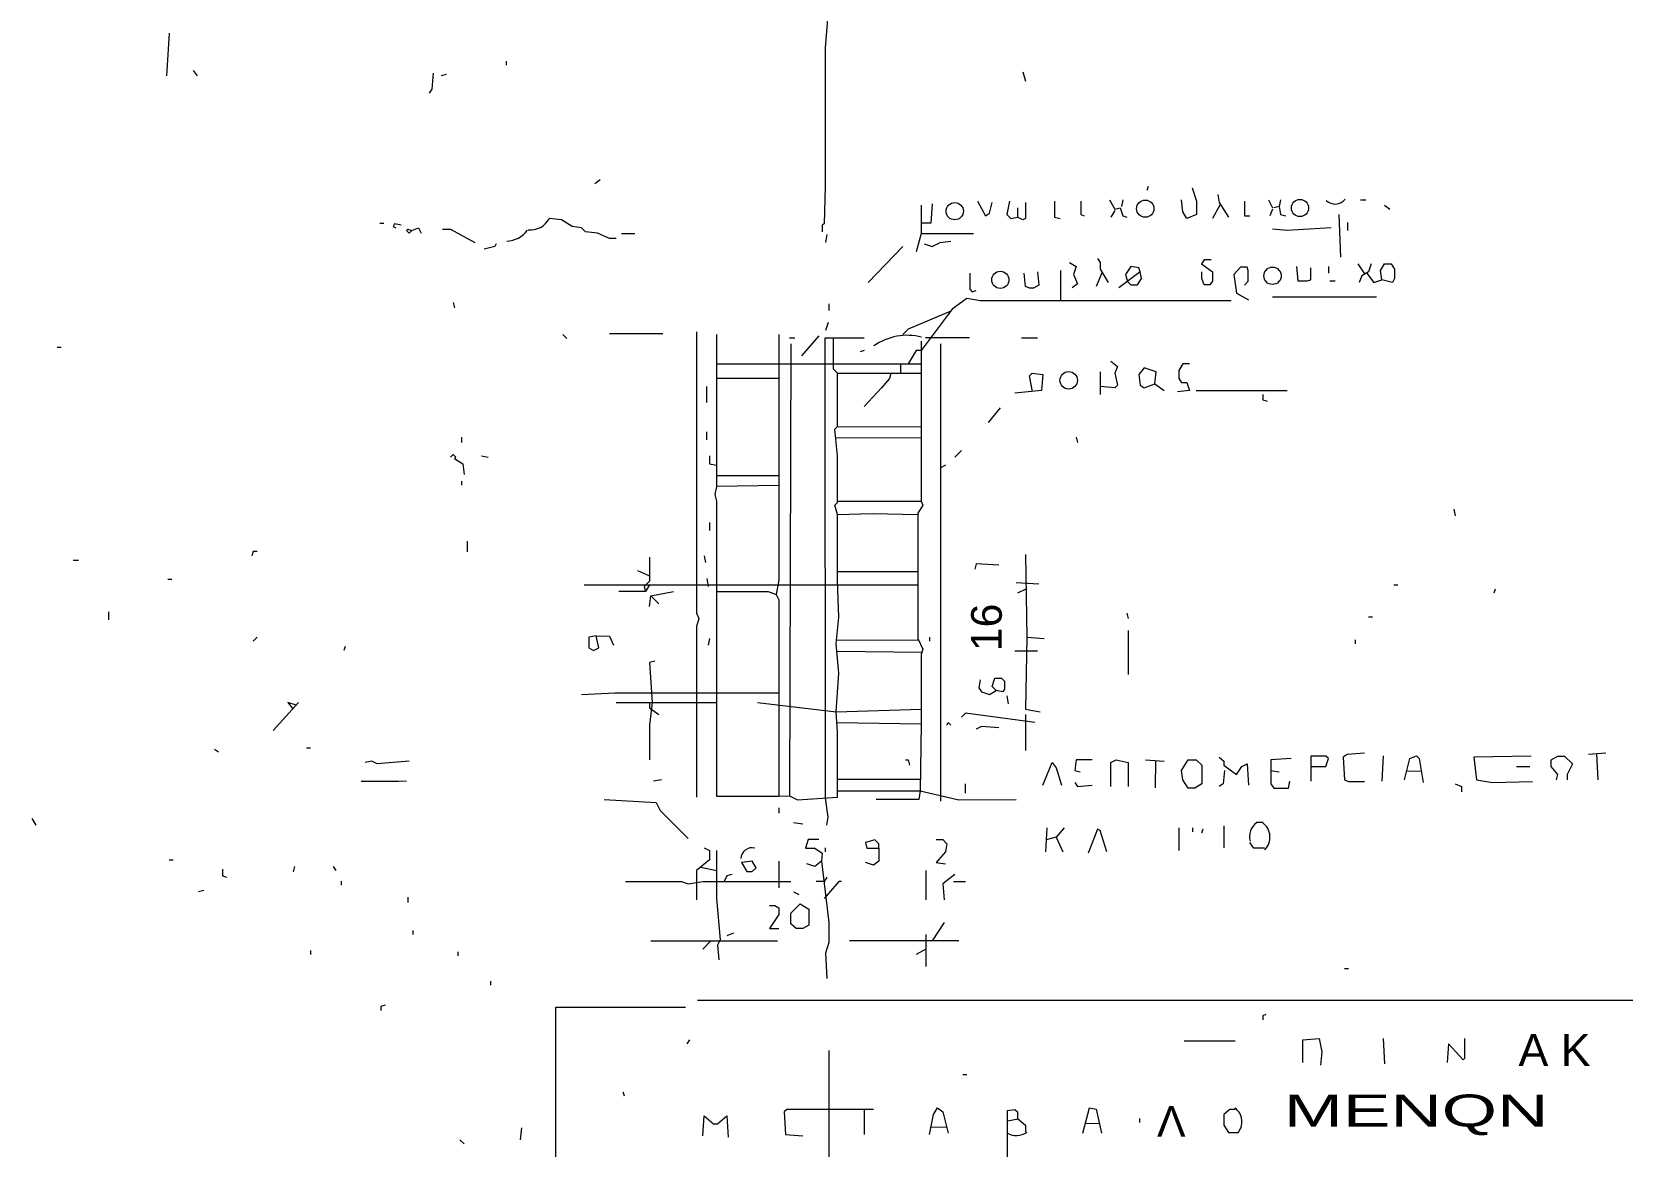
# Model space of a CAD drawing. Header units: metres. Extents: x 0.1 to 48.1, y 1.3 to 34.5.
# Drawn here: x 33 to 40.92, y 12.33 to 17.88 of the extents above; entities that cross this region are included whole.
import ezdxf

# ---------------------------------------------------------------- set-up
doc = ezdxf.new("R2010")
doc.units = ezdxf.units.M
doc.linetypes.add('DASHDOT', pattern=[1, 0.5, -0.25, 0, -0.25])
for name, color, linetype, lineweight in [('P2D_AXONES', 1, 'DASHDOT', 13), ('P2D_GRAMMES', 7, 'Continuous', 18), ('P2D_MIKRA', 8, 'Continuous', 13), ('P2D_TOXA', 7, 'Continuous', 18)]:
    doc.layers.add(name, color=color, linetype=linetype, lineweight=lineweight)
doc.layers.add('P2D_KEIMENA', color=7, linetype='Continuous')
doc.styles.add('ARIAL', font='arial.ttf')

msp = doc.modelspace()

# ---------------------------------------------------------------- linework, layer by layer
at = {"layer": 'P2D_AXONES'}
msp.add_lwpolyline([(35.909084, 14.538133), (36.613901, 14.538133), (37.006204, 14.491963), (37.429348, 14.505262)], dxfattribs=at)
at = {"layer": 'P2D_GRAMMES'}
for p, q in [((33.681597, 17.876414), (33.668298, 17.663639)), ((38.920552, 17.022498), (38.881283, 16.952173)), ((39.511973, 16.97212), (39.519607, 16.759346)), ((37.338665, 16.812539), (37.165785, 16.63301)), ((37.429348, 16.877229), (37.405157, 16.785942)), ((38.12429, 16.692853), (38.12429, 16.540825)), ((38.332243, 16.683933), (38.302801, 16.613063)), ((38.522225, 16.686204), (38.415838, 16.606414)), ((39.699136, 16.560121), (39.180497, 16.560121)), ((35.875838, 16.378252), (36.141806, 16.378252)), ((36.919764, 16.367042), (36.833325, 16.267304)), ((37.671126, 16.357873), (37.451702, 16.357873)), ((36.780084, 16.327147), (36.773482, 14.073063)), ((37.526596, 16.327147), (37.526596, 14.046466)), ((36.410064, 16.227599), (37.429348, 16.227599)), ((37.429348, 16.179609), (37.01236, 16.179609)), ((37.32746, 16.227599), (37.32746, 16.179609)), ((38.322948, 16.187513), (38.322948, 16.074476)), ((36.410064, 16.156286), (36.719738, 16.156286)), ((38.595366, 16.12767), (38.641911, 16.094424)), ((37.824058, 16.007984), (37.764215, 15.934843)), ((37.003677, 15.858786), (37.429348, 15.85967)), ((37.01236, 15.914895), (37.429348, 15.913618)), ((37.55144, 15.722068), (37.526596, 15.70877)), ((36.410064, 15.671023), (36.719738, 15.671023)), ((36.719738, 15.620274), (36.410064, 15.615681)), ((37.01236, 15.542215), (37.429348, 15.542539)), ((36.015471, 15.19678), (36.075946, 15.170183)), ((35.749503, 15.126405), (37.413919, 15.126405)), ((36.075314, 15.126405), (36.055366, 15.09216)), ((36.081963, 15.070445), (36.195, 15.09216)), ((37.903848, 15.136937), (38.016885, 15.130288)), ((37.951977, 15.103865), (37.910497, 15.083743)), ((37.00828, 14.851827), (37.417358, 14.850199)), ((37.957042, 14.864319), (38.043482, 14.85767)), ((38.461044, 14.897565), (38.461044, 14.678141)), ((37.009548, 14.794295), (37.433501, 14.790078)), ((38.010236, 14.7952), (37.897199, 14.7952)), ((34.326155, 14.538508), (34.200236, 14.398874)), ((37.009436, 14.439599), (37.429348, 14.43212)), ((37.950434, 14.478665), (37.950434, 14.299136)), ((39.732382, 14.272539), (39.725733, 14.146204)), ((40.842801, 14.285838), (40.756361, 14.279188)), ((40.795513, 14.2822), (40.802906, 14.152853)), ((38.548822, 14.252592), (38.641911, 14.245942)), ((38.597197, 14.249136), (38.596969, 14.112958)), ((39.172479, 14.199398), (39.213743, 14.192749)), ((39.371995, 14.219919), (39.371995, 14.146204)), ((39.850027, 14.197883), (39.922393, 14.196349)), ((37.01236, 14.156382), (37.425832, 14.156372)), ((38.05678, 13.913482), (38.050131, 13.793796)), ((38.713533, 13.913482), (38.713533, 13.800445)), ((38.939107, 13.923835), (38.939107, 13.813743)), ((39.100707, 13.942073), (39.133953, 13.942073)), ((38.103325, 13.866937), (38.053486, 13.854191)), ((36.332132, 13.718535), (36.410064, 13.700707)), ((36.719738, 13.747251), (36.719738, 13.614267)), ((37.453164, 13.700707), (37.453164, 13.554424)), ((37.544791, 13.441387), (37.484948, 13.350044)), ((36.081963, 13.350044), (36.713639, 13.350044)), ((36.381178, 13.350044), (36.341283, 13.308403)), ((36.427723, 13.354948), (36.419743, 13.33899)), ((37.617932, 13.350044), (37.072696, 13.350044)), ((37.453164, 13.381545), (37.453164, 13.221963)), ((37.453164, 13.308403), (37.405157, 13.281806)), ((44.872225, 13.052546), (36.314686, 13.052546)), ((38.741649, 12.852388), (38.994319, 12.852388)), ((39.732382, 12.862906), (39.739031, 12.736571)), ((36.970014, 12.803063), (36.970014, 12.23123)), ((37.145838, 12.510374), (37.145838, 12.384162)), ((37.913391, 12.460859), (37.861033, 12.450654)), ((37.479273, 12.422281), (37.55674, 12.422803)), ((38.249056, 12.439251), (38.31829, 12.440798))]:
    msp.add_line(p, q, dxfattribs=at)
for points in [[(36.970014, 18.674319), (36.970014, 18.029346), (36.952106, 17.803272), (36.952106, 17.111754), (36.946361, 16.925576), (36.936992, 16.918927), (36.936992, 16.885681)], [(38.781545, 17.105105), (38.8026, 17.038613), (38.8026, 16.97212), (38.754948, 16.952173), (38.735, 16.985419), (38.728351, 17.045262)], [(38.90788, 17.071859), (38.914529, 17.031963), (38.961073, 16.958822)], [(37.484948, 17.025314), (37.478298, 16.928762), (37.429348, 16.928762)], [(37.429348, 17.018665), (37.429348, 16.877229), (37.691073, 16.877229)], [(38.09472, 17.038613), (38.09472, 16.958822), (38.123272, 16.952173), (38.123272, 16.952173)], [(35.044686, 16.898192), (35.084581, 16.898192), (35.204267, 16.832487)], [(35.909084, 16.851737), (35.875838, 16.851737), (35.815995, 16.879031), (35.756152, 16.885681), (35.736204, 16.905628), (35.68966, 16.912277), (35.636466, 16.945524), (35.576623, 16.952173)], [(39.473063, 16.905628), (39.253639, 16.89233), (39.180497, 16.898979)], [(38.169817, 16.732749), (38.203063, 16.712801), (38.189764, 16.672906), (38.209712, 16.626361), (38.183115, 16.606414)], [(38.30945, 16.752696), (38.322948, 16.732749), (38.322948, 16.699503), (38.362644, 16.63301)], [(38.874634, 16.746047), (38.841387, 16.746047), (38.828089, 16.726099), (38.881365, 16.686204), (38.881365, 16.63966), (38.867984, 16.622175), (38.841387, 16.622175), (38.828197, 16.652958), (38.828197, 16.686204)], [(39.040864, 16.619712), (39.060693, 16.63966), (39.060693, 16.692853), (39.054162, 16.710279), (39.020916, 16.710279), (38.98767, 16.672906), (39.000969, 16.579817), (39.060812, 16.546571)], [(39.300183, 16.712801), (39.306832, 16.641654), (39.353377, 16.641654), (39.371995, 16.646309), (39.371995, 16.706152)], [(39.606047, 16.726099), (39.639293, 16.677062), (39.650318, 16.680851), (39.685838, 16.63301), (39.725733, 16.646309)], [(39.672539, 16.726099), (39.659241, 16.686204), (39.625995, 16.666257), (39.612696, 16.63301)], [(38.974372, 16.540825), (37.724319, 16.540825), (37.657827, 16.55322), (37.584686, 16.500026), (37.429348, 16.293901), (37.405157, 16.293901), (37.365262, 16.227599)], [(37.577189, 16.489316), (37.365262, 16.400288), (37.338665, 16.373691)], [(36.310352, 16.38699), (36.310352, 14.984005), (36.321335, 14.957408), (36.310352, 14.917513), (36.310352, 14.066414)], [(36.410064, 16.373691), (36.410064, 15.615681), (36.401126, 15.575785), (36.410064, 15.542539), (36.410064, 14.071254), (36.720288, 14.071254), (36.773482, 14.073063), (36.813377, 14.053115), (37.01236, 14.066414), (37.01236, 14.392225), (37.006204, 14.491963), (37.019503, 14.684791), (37.006204, 14.831073), (37.019503, 14.964058), (37.01236, 15.143586), (37.01236, 15.476047), (36.999555, 15.522592), (37.01236, 15.53589), (37.01236, 15.768613), (36.999555, 15.901597), (37.01236, 15.914895), (37.01236, 16.180864), (36.993215, 16.200812), (36.993215, 16.357873)], [(36.719738, 16.373691), (36.719738, 15.150236), (36.70699, 15.077094), (36.719738, 15.050497), (36.720288, 14.071254)], [(36.95966, 13.92678), (36.966309, 13.966675), (36.952374, 14.062405), (36.952106, 16.357873), (37.145838, 16.357873)], [(37.429348, 16.340445), (37.429348, 15.542539), (37.438403, 15.522592), (37.413919, 15.482696), (37.413919, 14.85767), (37.438403, 14.804476), (37.429348, 14.77788), (37.429348, 14.43212), (37.425105, 14.09929), (37.418455, 14.055658), (37.205681, 14.055658)], [(37.278822, 16.179609), (37.272173, 16.154267), (37.232277, 16.107723), (37.145838, 16.014634), (37.145838, 16.014634)], [(37.9841, 16.089816), (37.97034, 16.167565), (37.983639, 16.180864), (38.036832, 16.174215), (38.030183, 16.094424), (37.897199, 16.081126)], [(38.375942, 16.240707), (38.409188, 16.21411), (38.39589, 16.180864), (38.409188, 16.121021), (38.39589, 16.107723), (38.322948, 16.114372)], [(38.768246, 16.227599), (38.735, 16.227599), (38.713533, 16.194162), (38.713533, 16.154267), (38.728351, 16.133844), (38.754948, 16.133844), (38.768246, 16.094424), (38.708403, 16.087775)], [(38.801492, 16.094424), (38.914529, 16.094922), (39.253639, 16.094922)], [(36.375336, 15.768613), (36.375336, 15.728717), (36.410064, 15.722068)], [(37.01236, 15.476047), (37.185733, 15.481467), (37.413919, 15.476047)], [(36.075946, 15.263272), (36.075946, 15.143586), (36.048717, 15.11699), (36.055366, 15.09216), (35.922382, 15.09216)], [(37.817408, 15.223377), (37.704372, 15.230026), (37.697723, 15.203429)], [(37.950434, 15.276571), (37.957042, 14.864319), (37.950434, 14.505262), (38.023534, 14.491963)], [(37.413919, 15.190131), (37.238927, 15.191033), (37.01236, 15.191033)], [(36.075314, 15.017251), (36.081963, 15.070445), (36.121859, 15.03055)], [(36.410064, 15.09216), (36.667094, 15.09216), (36.70699, 15.077094)], [(35.809346, 14.870969), (35.875838, 14.869001), (35.895785, 14.824424)], [(36.101911, 14.744634), (36.075946, 14.737984), (36.088613, 14.538133), (36.075946, 14.425471), (36.075946, 14.252592)], [(35.736204, 14.578403), (35.902435, 14.587001), (36.719998, 14.587005)], [(37.724319, 14.651545), (37.71767, 14.611649), (37.730969, 14.591702), (37.770864, 14.578403), (37.80411, 14.598351)], [(34.314227, 14.52528), (34.273377, 14.538133), (34.298203, 14.507512)], [(36.075946, 14.538133), (36.075946, 14.511911), (36.121859, 14.478665)], [(37.996937, 14.43877), (37.651178, 14.485314), (37.63123, 14.465366)], [(37.817408, 14.412173), (37.730969, 14.418822), (37.704372, 14.405524), (37.704372, 14.405524)], [(39.639293, 14.285838), (39.552853, 14.279188), (39.532906, 14.26589), (39.539555, 14.152853), (39.559503, 14.144445), (39.639293, 14.144445)], [(39.83877, 14.152853), (39.865366, 14.259241), (39.898613, 14.272539), (39.911911, 14.259241), (39.931859, 14.139555)], [(40.470445, 14.270751), (40.184529, 14.26589), (40.197827, 14.152853), (40.277618, 14.139555), (40.477094, 14.144445)], [(40.59678, 14.152853), (40.603429, 14.17945), (40.570183, 14.219346), (40.570183, 14.252592), (40.603429, 14.270751), (40.636675, 14.270751), (40.676571, 14.232644), (40.650253, 14.17945), (40.650253, 14.152853), (40.650253, 14.152853)], [(34.878455, 14.245942), (34.718874, 14.232644), (34.692277, 14.245942), (34.659031, 14.239293)], [(38.036832, 14.126257), (38.083377, 14.239293), (38.103325, 14.212696), (38.129921, 14.126257)], [(38.374982, 14.119607), (38.374982, 14.239293), (38.402539, 14.252592), (38.461044, 14.239293), (38.461044, 14.119607)], [(38.914529, 14.26589), (38.939107, 14.245942), (38.939107, 14.225995), (39.000969, 14.17945), (39.027565, 14.219346), (39.054162, 14.232644), (39.060812, 14.126257)], [(39.273586, 14.259241), (39.172479, 14.252592), (39.172479, 14.132906), (39.187147, 14.111316), (39.260288, 14.111316), (39.266937, 14.146204)], [(34.865157, 14.146204), (34.825262, 14.144445), (34.639084, 14.144445)], [(35.849241, 14.055658), (36.10856, 14.039817), (36.128508, 13.999921), (36.268141, 13.860288)], [(37.01236, 14.09929), (37.425105, 14.09929), (37.617932, 14.053115), (37.903848, 14.055658)], [(38.14322, 13.913482), (38.103325, 13.866937), (38.136571, 13.793796)], [(38.355995, 13.793796), (38.322749, 13.900183), (38.30945, 13.906832), (38.262906, 13.787147)], [(36.347932, 13.813743), (36.375336, 13.800445), (36.375336, 13.753901), (36.310352, 13.700707), (36.310352, 13.554424)], [(36.410064, 13.800445), (36.410064, 13.561073), (36.427723, 13.354948), (36.414424, 13.328351), (36.421073, 13.255209)], [(36.919764, 13.856488), (36.866571, 13.856488), (36.853272, 13.812778), (36.899817, 13.812778), (36.936992, 13.787147), (36.933063, 13.747251)], [(37.218979, 13.812778), (37.218979, 13.747251), (37.192382, 13.727304), (37.152487, 13.740602)], [(37.504895, 13.856488), (37.538141, 13.856488), (37.558089, 13.833691), (37.55144, 13.793796), (37.504895, 13.740602), (37.55144, 13.733953)], [(39.140602, 13.812778), (39.087408, 13.812778), (39.067461, 13.84034)], [(36.933063, 13.747251), (36.899817, 13.720654), (36.859921, 13.733953)], [(36.933063, 13.747251), (36.970014, 13.441387), (36.970014, 13.341649), (36.95301, 13.288455), (36.95966, 13.16212)], [(35.955628, 13.64566), (36.234895, 13.64566), (36.268141, 13.634215), (36.341283, 13.64566), (36.780131, 13.64566)], [(36.487565, 13.680759), (36.460969, 13.67411), (36.44767, 13.64566)], [(37.597984, 13.680759), (37.538141, 13.634215), (37.544791, 13.554424)], [(36.673743, 13.527053), (36.70034, 13.527053), (36.719738, 13.514529), (36.719738, 13.481283), (36.673743, 13.411712), (36.720288, 13.411712)], [(44.83505, 13.075681), (44.83505, 9.923953), (44.84364, 9.418613), (44.852229, 8.574162), (44.869033, 8.401283), (44.869033, 5.379884), (44.213953, 5.379884), (42.485157, 5.369445), (41.168613, 5.359006), (40.796257, 5.359006), (40.357408, 5.349367), (39.173848, 5.339727), (36.680393, 5.339727), (36.653796, 5.322083), (35.68301, 5.322083), (35.633046, 5.335995), (35.620864, 10.322906), (35.608682, 10.768403), (35.608682, 13.019162), (36.254843, 13.019162)], [(39.331971, 12.74322), (39.331971, 12.856257), (39.41322, 12.862906), (39.426518, 12.796414), (39.419869, 12.729921)], [(40.1376, 12.862906), (40.1376, 12.763168), (40.131335, 12.756518), (40.058194, 12.836309), (40.051545, 12.74322)], [(36.341283, 12.377513), (36.347932, 12.477251), (36.394476, 12.437356), (36.414424, 12.437356), (36.460969, 12.477251), (36.467618, 12.370864)], [(37.192382, 12.510374), (36.760183, 12.510374), (36.746885, 12.497199), (36.753534, 12.384162), (36.839974, 12.377513)], [(37.471649, 12.384162), (37.491597, 12.483901), (37.511545, 12.517147), (37.538141, 12.497199), (37.564738, 12.390812)], [(37.861033, 12.058351), (37.861033, 12.503848), (37.897199, 12.510374), (37.909591, 12.497199), (37.909591, 12.463953), (37.950434, 12.430707), (37.950434, 12.397461)], [(38.236309, 12.390812), (38.269555, 12.517147), (38.302801, 12.510497), (38.329398, 12.390812)], [(38.994319, 12.510374), (38.967723, 12.510374), (38.939107, 12.483901), (38.939107, 12.430707), (38.961073, 12.394228), (39.007618, 12.394228)]]:
    msp.add_lwpolyline(points, dxfattribs=at)
for points in [[(38.458789, 16.637911), (38.475681, 16.622175), (38.508927, 16.622175), (38.528874, 16.652958), (38.522225, 16.686204), (38.515576, 16.706152), (38.475681, 16.712801), (38.449084, 16.672906)], [(39.725733, 16.646309), (39.719084, 16.692853), (39.739031, 16.725915), (39.772277, 16.725915), (39.78931, 16.699503), (39.78931, 16.652958), (39.778927, 16.63301)], [(38.595366, 16.12767), (38.602016, 16.187513), (38.542173, 16.207461), (38.515576, 16.174215), (38.522225, 16.121021), (38.542173, 16.107723)], [(35.809346, 14.870969), (35.774135, 14.864319), (35.774135, 14.811126), (35.796047, 14.797827), (35.822644, 14.811126)], [(37.80411, 14.598351), (37.784162, 14.618298), (37.797461, 14.65969), (37.830707, 14.65969), (37.844904, 14.644895), (37.844904, 14.605), (37.837356, 14.591702)], [(39.371995, 14.219919), (39.446466, 14.219919), (39.459764, 14.259241), (39.446466, 14.270751), (39.371995, 14.270751)], [(38.761597, 14.252706), (38.801492, 14.252706), (38.828197, 14.225995), (38.828197, 14.132906), (38.794843, 14.111316), (38.761597, 14.111316), (38.735, 14.152853), (38.728351, 14.199398)], [(37.218979, 13.812778), (37.218979, 13.833691), (37.199031, 13.853639), (37.152487, 13.84034), (37.159136, 13.812778)], [(36.53411, 13.740602), (36.560707, 13.695482), (36.587304, 13.695482), (36.607251, 13.714005), (36.587304, 13.747251)], [(36.826675, 13.534476), (36.869539, 13.50788), (36.869539, 13.428089), (36.839974, 13.411712), (36.806728, 13.411712), (36.780084, 13.434738), (36.780084, 13.487932)]]:
    msp.add_lwpolyline(points, close=True, dxfattribs=at)
at = {"layer": 'P2D_MIKRA'}
for p, q in [((33.801283, 17.690236), (33.82123, 17.663639)), ((35.361517, 17.73678), (35.361517, 17.716832)), ((37.937094, 17.683586), (37.950393, 17.637042)), ((35.064634, 17.670288), (35.038037, 17.663639)), ((35.829293, 17.145), (35.802696, 17.125052)), ((38.435785, 17.045262), (38.429136, 17.012016)), ((38.56212, 17.111754), (38.555471, 17.091806)), ((39.16055, 17.045262), (39.180497, 17.005366)), ((39.220393, 17.045262), (39.213743, 17.012016)), ((39.619346, 17.045262), (39.645942, 17.045262)), ((37.909591, 17.005366), (37.909591, 16.958822)), ((38.39589, 16.992068), (38.375942, 16.958822)), ((39.180497, 16.998717), (39.167199, 16.965471)), ((39.213743, 17.012016), (39.187147, 17.005366)), ((39.739031, 17.018665), (39.765628, 16.998717)), ((34.732173, 16.928762), (34.75212, 16.928762)), ((39.555271, 16.932225), (39.555271, 16.89233)), ((35.935681, 16.877229), (36.002173, 16.877229)), ((36.95966, 16.872382), (36.95301, 16.832487)), ((39.459764, 16.712801), (39.459764, 16.679555)), ((39.466414, 16.641654), (39.49301, 16.641654)), ((35.09788, 16.533272), (35.104529, 16.506675)), ((36.970014, 16.526623), (36.970014, 16.493377)), ((36.966309, 16.433534), (36.95301, 16.393639)), ((35.643115, 16.373691), (35.663063, 16.353743)), ((36.773482, 16.357873), (36.800079, 16.357873)), ((37.930445, 16.357873), (38.010236, 16.357873)), ((33.123063, 16.310429), (33.14301, 16.310429)), ((37.145838, 16.293901), (37.12589, 16.287251)), ((36.359493, 16.114372), (36.359493, 16.034581)), ((35.137874, 15.861702), (35.137874, 15.835105)), ((36.359493, 15.888298), (36.359493, 15.848403)), ((38.203063, 15.861702), (38.209712, 15.835105)), ((37.63123, 15.795209), (37.597984, 15.761963)), ((35.237513, 15.768613), (35.270759, 15.761963)), ((35.137874, 15.642277), (35.137874, 15.62233)), ((40.084791, 15.502644), (40.09144, 15.469398)), ((36.375336, 15.436152), (36.375336, 15.396257)), ((35.167138, 15.343063), (35.167138, 15.289869)), ((33.202853, 15.249402), (33.22945, 15.249402)), ((36.347932, 15.269921), (36.354581, 15.236675)), ((33.674948, 15.15359), (33.694895, 15.15359)), ((36.36123, 15.156885), (36.36788, 15.11699)), ((39.785576, 15.126405), (39.805524, 15.126405)), ((40.290916, 15.103691), (40.284267, 15.083743)), ((33.378365, 14.990654), (33.378365, 14.950759)), ((38.455733, 14.984005), (38.462382, 14.957408)), ((39.659241, 14.966648), (39.679188, 14.966648)), ((34.120445, 14.864319), (34.100497, 14.844372)), ((36.374529, 14.85767), (36.36788, 14.824424)), ((37.471649, 14.864319), (37.471649, 14.844372)), ((39.592549, 14.851021), (39.592549, 14.831073)), ((34.559293, 14.817775), (34.552644, 14.797827)), ((37.857304, 14.571754), (37.863953, 14.531859)), ((33.90767, 14.305785), (33.927618, 14.292487)), ((34.366466, 14.312472), (34.386414, 14.312472)), ((40.397304, 14.219919), (40.463796, 14.219919)), ((36.135157, 14.152853), (36.095262, 14.146204)), ((37.649516, 14.132906), (37.649516, 14.086361)), ((32.996728, 13.960026), (33.016675, 13.92678)), ((36.719738, 14.01322), (36.719738, 13.986623)), ((36.793429, 13.940079), (36.839974, 13.933429)), ((38.782484, 13.913482), (38.782484, 13.893534)), ((38.834738, 13.906832), (38.828089, 13.886885)), ((36.952106, 13.813743), (36.952106, 13.793796)), ((33.681597, 13.755217), (33.701545, 13.755217)), ((34.306623, 13.720654), (34.299974, 13.694058)), ((34.49945, 13.720654), (34.512749, 13.700707)), ((34.539346, 13.647513), (34.539346, 13.627565)), ((37.591335, 13.64566), (37.651178, 13.64566)), ((33.854476, 13.600969), (33.82788, 13.594319)), ((34.870654, 13.567723), (34.870654, 13.541126)), ((36.793429, 13.594319), (36.820026, 13.581021)), ((34.895308, 13.401492), (34.895308, 13.381545)), ((36.494215, 13.388194), (36.460969, 13.374895)), ((34.385429, 13.301754), (34.385429, 13.281806)), ((35.119823, 13.295105), (35.119823, 13.275157)), ((39.539555, 13.213098), (39.559503, 13.213098)), ((35.283108, 13.148822), (35.283108, 13.128874)), ((36.274791, 12.856257), (36.261492, 12.836309)), ((37.63788, 12.683377), (37.657827, 12.683377)), ((35.94233, 12.596937), (35.948979, 12.57699)), ((38.517792, 12.463953), (38.517792, 12.444005)), ((35.43699, 12.417408), (35.43034, 12.357565)), ((35.131126, 12.357565), (35.151073, 12.337618))]:
    msp.add_line(p, q, dxfattribs=at)
for points in [[(34.998141, 17.676937), (34.991492, 17.597147), (34.978194, 17.577199)], [(38.369293, 17.045262), (38.39589, 16.998717), (38.422487, 17.005366), (38.435785, 16.965471), (38.455733, 16.958822)], [(37.711021, 17.038613), (37.750916, 16.965471), (37.770864, 16.97877), (37.784162, 17.031963)], [(37.870602, 17.038613), (37.857304, 16.97212), (37.877251, 16.952173), (37.910497, 16.958822)], [(37.950434, 17.031963), (37.950434, 16.952173), (37.937094, 16.945524), (37.910497, 16.958822)], [(38.225473, 17.038613), (38.225473, 16.97212), (38.242958, 16.965471)], [(39.040864, 17.038613), (39.040864, 16.966136), (39.067461, 16.966136)], [(39.213743, 17.012016), (39.220393, 16.97212), (39.24699, 16.965471)], [(34.83856, 16.918927), (34.805314, 16.925576), (34.798665, 16.912277), (34.811963, 16.905628)], [(34.891754, 16.89233), (34.878455, 16.879031), (34.865157, 16.89233), (34.871806, 16.898979), (34.891754, 16.89233), (34.925, 16.905628), (34.938298, 16.879031)], [(35.310654, 16.825838), (35.304005, 16.812539), (35.250812, 16.799241)], [(37.445052, 16.825838), (37.484948, 16.812539), (37.524843, 16.832487), (37.578037, 16.839136)], [(37.672603, 16.679555), (37.672603, 16.599764), (37.684424, 16.586466), (37.704372, 16.593115)], [(38.010236, 16.686204), (38.016885, 16.619712), (37.990288, 16.604623), (37.97034, 16.604623), (37.950393, 16.613063), (37.943743, 16.679555)], [(39.13351, 16.074476), (39.13351, 16.04788), (39.153901, 16.04123)], [(35.084581, 15.761963), (35.09788, 15.775262), (35.111178, 15.761963), (35.104529, 15.755314), (35.144424, 15.728717), (35.151073, 15.675524)], [(34.120445, 15.291247), (34.100497, 15.291247), (34.093848, 15.269921)], [(37.558089, 14.425471), (37.564738, 14.43877), (37.578037, 14.425471)], [(37.351963, 14.252706), (37.365262, 14.252706), (37.371911, 14.225995)], [(38.282853, 14.252706), (38.203063, 14.252706), (38.196414, 14.199398), (38.22301, 14.192749)], [(38.941126, 14.199398), (38.934476, 14.132906), (38.914529, 14.119607)], [(38.196414, 14.139555), (38.209712, 14.119607), (38.282853, 14.126257)], [(40.09144, 14.132906), (40.124095, 14.119607), (40.124095, 14.09301)], [(33.947592, 13.707356), (33.947592, 13.67411), (33.967513, 13.667461)], [(36.95966, 13.667461), (36.946361, 13.64566), (36.906466, 13.64566)], [(37.032801, 13.64566), (37.019503, 13.64566), (36.946361, 13.561073)], [(34.75877, 13.029136), (34.735841, 13.022487), (34.735841, 13.002539)], [(39.147251, 12.982592), (39.13351, 12.975942), (39.13351, 12.955995)]]:
    msp.add_lwpolyline(points, dxfattribs=at)
at = {"layer": 'P2D_TOXA'}
for centre, radius in [((38.546965, 17.001264), 0.042999), ((39.317995, 17.004554), 0.042892), ((37.597331, 16.988644), 0.043101), ((37.824375, 16.646246), 0.042943), ((39.181217, 16.666361), 0.043274), ((38.165277, 16.145175), 0.043419)]:
    msp.add_circle(centre, radius, dxfattribs=at)
for centre, radius, start, end in [((39.493349, 17.087798), 0.06372, 226.372973, 321.174082), ((35.360908, 16.971749), 0.132171, 271.269957, 324.003931), ((35.480282, 17.005651), 0.110444, 264.933721, 330.965835), ((37.360676, 16.080713), 0.289003, 75.740782, 125.063368), ((39.153466, 13.870517), 0.086893, 127.178634, 195.299511), ((39.079783, 13.86751), 0.088907, 315.190682, 53.25974), ((36.585974, 13.759457), 0.055071, 74.919082, 178.929879), ((38.943659, 12.448256), 0.085209, 318.071774, 53.670131), ((37.904372, 12.468455), 0.088667, 238.775358, 306.571239)]:
    msp.add_arc(centre, radius, start, end, dxfattribs=at)

# ---------------------------------------------------------------- texts
at = {"layer": 'P2D_KEIMENA', "insert": (37.834031, 14.794503), "char_height": 0.152932, "attachment_point": 7, "rotation": 90, "style": 'ARIAL'}
msp.add_mtext('16', dxfattribs=at)
at = {"layer": 'P2D_KEIMENA', "attachment_point": 7, "style": 'ARIAL'}
for s, insert, char_height in [('Α Κ', (40.407277, 12.726597), 0.159581), ('Λ', (38.60534, 12.374188), 0.152932), ('\\W1.59;MENQN', (39.237016, 12.380838), 0.159581)]:
    msp.add_mtext(s, dxfattribs=dict(at, insert=insert, char_height=char_height))

doc.saveas('drawing.dxf')
